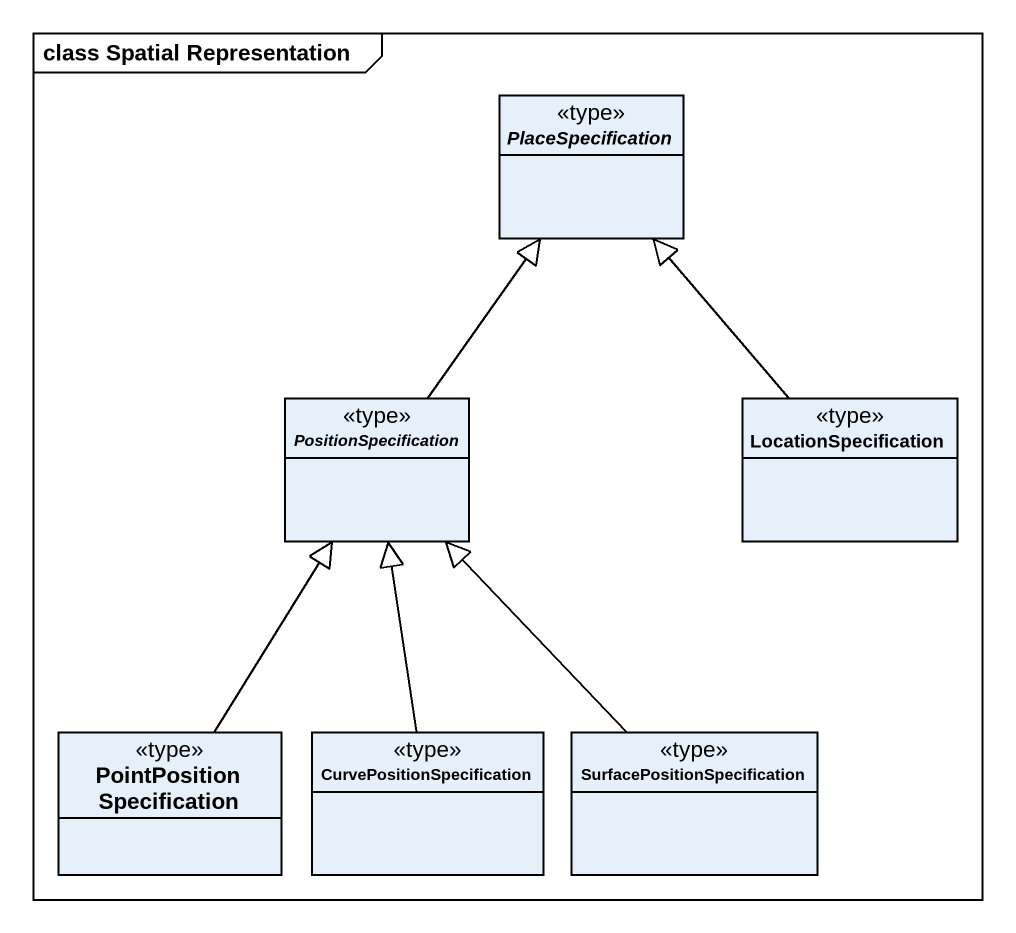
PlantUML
@startuml
mainframe class Spatial Representation
hide circle
hide empty members
abstract class PlaceSpecification <<type>>
abstract class PositionSpecification <<type>>
class LocationSpecification <<type>>
class PointPositionSpecification <<type>>
class CurvePositionSpecification <<type>>
class SurfacePositionSpecification <<type>>
PositionSpecification -up-|> PlaceSpecification
LocationSpecification -up-|> PlaceSpecification
PointPositionSpecification -up-|> PositionSpecification
CurvePositionSpecification -up-|> PositionSpecification
SurfacePositionSpecification -up-|> PositionSpecification
@enduml
